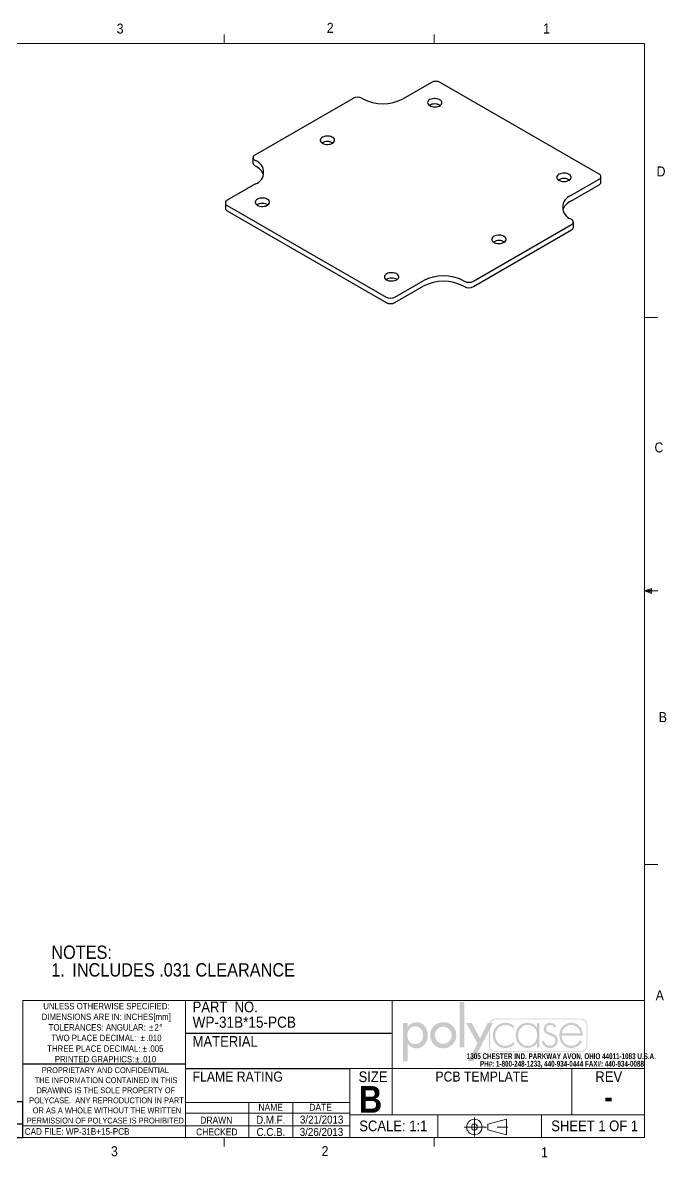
# Paper-space layout 'Sheet1' of a CAD drawing. Header units: inches. Extents: x 0.4 to 16.6, y 0.2 to 10.8.
# Drawn here: x 10.55 to 16.58, y 0.21 to 10.84 of the extents above; entities that cross this region are included whole.
import ezdxf

# ---------------------------------------------------------------- set-up
doc = ezdxf.new("R2010")
doc.units = ezdxf.units.IN
doc.header["$MEASUREMENT"] = 0
doc.linetypes.add('SLD-Center', pattern=[0.75, 0.6, -0.05, 0.05, -0.05])
doc.linetypes.add('SLD-Solid', pattern=[0])
doc.layers.add('FORMAT', color=7, linetype='SLD-Solid')
doc.layers.add('SLD-0', color=7, linetype='SLD-Solid')
doc.styles.add('SLDTEXTSTYLE0', font='GOTHICB.TTF', dxfattribs={"width": 0.639595})
doc.styles.add('SLDTEXTSTYLE1', font='GOTHIC.TTF', dxfattribs={"width": 0.913})
doc.styles.add('SLDTEXTSTYLE2', font='GOTHICB.TTF', dxfattribs={"width": 0.913})

# ---------------------------------------------------------------- blocks, each defined once
blk = doc.blocks.new('SW_NOTE_0')
at = {"color": 0, "linetype": 'Continuous', "lineweight": 0, "char_height": 0.055, "attachment_point": 2, "style": 'SLDTEXTSTYLE0'}
for s, insert in [('1305 CHESTER IND. PARKWAY AVON, OHIO 44011-1083 U.S.A. ', (0.75, 0.07)), ('PH#: 1-800-248-1233, 440-934-0444 FAX#: 440-934-0088', (0.756, -0.001))]:
    blk.add_mtext(s, dxfattribs=dict(at, insert=insert))
blk = doc.blocks.new('logo')
at = {"linetype": 'Continuous'}
blk.add_hatch(color=7, dxfattribs=at).paths.add_polyline_path([(1.559, 0.355), (1.559, 1.505), (1.44, 1.505), (1.44, 0.355)], flags=0)
h = blk.add_hatch(color=7, dxfattribs=at)
edge = h.paths.add_edge_path(flags=0)
edge.add_spline(control_points=[(0.122, 0.452), (0.17, 0.382), (0.245, 0.334), (0.333, 0.334)], knot_values=[4, 4, 4, 4, 5, 5, 5, 5], weights=[1, 1, 1, 1], degree=3, periodic=0)
edge.add_spline(control_points=[(0.333, 0.334), (0.523, 0.334), (0.629, 0.492), (0.629, 0.669)], knot_values=[3, 3, 3, 3, 4, 4, 4, 4], weights=[1, 1, 1, 1], degree=3, periodic=0)
edge.add_spline(control_points=[(0.629, 0.669), (0.629, 0.839), (0.517, 0.994), (0.338, 0.994)], knot_values=[2, 2, 2, 2, 3, 3, 3, 3], weights=[1, 1, 1, 1], degree=3, periodic=0)
edge.add_spline(control_points=[(0.338, 0.994), (0.245, 0.994), (0.171, 0.946), (0.122, 0.872)], knot_values=[1, 1, 1, 1, 2, 2, 2, 2], weights=[1, 1, 1, 1], degree=3, periodic=0)
edge.add_line((0.122, 0.872), (0.119, 0.872))
edge.add_line((0.119, 0.872), (0.119, 0.975))
edge.add_line((0.119, 0.975), (0, 0.975))
edge.add_line((0, 0.975), (0, 0))
edge.add_line((0, 0), (0.119, 0))
edge.add_line((0.119, 0), (0.119, 0.452))
edge.add_line((0.119, 0.452), (0.122, 0.452))
edge = h.paths.add_edge_path(flags=0)
edge.add_spline(control_points=[(0.113, 0.665), (0.113, 0.78), (0.185, 0.888), (0.309, 0.888), (0.437, 0.888), (0.51, 0.786), (0.51, 0.665)], knot_values=[0, 0, 0, 0, 1, 1, 1, 2, 2, 2, 2], weights=[1, 1, 1, 1, 1, 1, 1], degree=3, periodic=0)
edge.add_spline(control_points=[(0.51, 0.665), (0.51, 0.543), (0.439, 0.44), (0.309, 0.44), (0.183, 0.44), (0.113, 0.549), (0.113, 0.665)], knot_values=[2, 2, 2, 2, 3, 3, 3, 4, 4, 4, 4], weights=[1, 1, 1, 1, 1, 1, 1], degree=3, periodic=0)
h = blk.add_hatch(color=7, dxfattribs=at)
edge = h.paths.add_edge_path(flags=0)
edge.add_spline(control_points=[(0.69, 0.664), (0.69, 0.477), (0.836, 0.334), (1.022, 0.334), (1.207, 0.334), (1.353, 0.477), (1.353, 0.664)], knot_values=[0, 0, 0, 0, 1, 1, 1, 2, 2, 2, 2], weights=[1, 1, 1, 1, 1, 1, 1], degree=3, periodic=0)
edge.add_spline(control_points=[(1.353, 0.664), (1.353, 0.851), (1.207, 0.994), (1.022, 0.994), (0.836, 0.994), (0.69, 0.851), (0.69, 0.664)], knot_values=[2, 2, 2, 2, 3, 3, 3, 4, 4, 4, 4], weights=[1, 1, 1, 1, 1, 1, 1], degree=3, periodic=0)
edge = h.paths.add_edge_path(flags=0)
edge.add_spline(control_points=[(1.234, 0.664), (1.234, 0.547), (1.139, 0.448), (1.022, 0.448), (0.904, 0.448), (0.81, 0.547), (0.81, 0.664)], knot_values=[0, 0, 0, 0, 1, 1, 1, 2, 2, 2, 2], weights=[1, 1, 1, 1, 1, 1, 1], degree=3, periodic=0)
edge.add_spline(control_points=[(0.81, 0.664), (0.81, 0.782), (0.904, 0.88), (1.022, 0.88), (1.139, 0.88), (1.234, 0.782), (1.234, 0.664)], knot_values=[2, 2, 2, 2, 3, 3, 3, 4, 4, 4, 4], weights=[1, 1, 1, 1, 1, 1, 1], degree=3, periodic=0)
h = blk.add_hatch(color=7, dxfattribs=at)
edge = h.paths.add_edge_path(flags=0)
edge.add_spline(control_points=[(4.669, 0.413), (4.669, 0.316), (4.59, 0.237), (4.493, 0.237)], knot_values=[7, 7, 7, 7, 8, 8, 8, 8], weights=[1, 1, 1, 1], degree=3, periodic=0)
edge.add_line((4.493, 0.237), (2.356, 0.237))
edge.add_spline(control_points=[(2.356, 0.237), (2.259, 0.237), (2.18, 0.316), (2.18, 0.413)], knot_values=[1, 1, 1, 1, 2, 2, 2, 2], weights=[1, 1, 1, 1], degree=3, periodic=0)
edge.add_line((2.18, 0.413), (2.18, 0.781))
edge.add_line((2.18, 0.781), (1.778, 0))
edge.add_line((1.778, 0), (1.643, 0))
edge.add_line((1.643, 0), (1.887, 0.461))
edge.add_line((1.887, 0.461), (1.603, 0.975))
edge.add_line((1.603, 0.975), (1.742, 0.975))
edge.add_line((1.742, 0.975), (1.952, 0.582))
edge.add_line((1.952, 0.582), (2.146, 0.975))
edge.add_line((2.146, 0.975), (2.192, 0.975))
edge.add_spline(control_points=[(2.192, 0.975), (2.218, 1.041), (2.282, 1.087), (2.356, 1.087)], knot_values=[3.233464, 3.233464, 3.233464, 3.233464, 4, 4, 4, 4], weights=[1, 1, 1, 1], degree=3, periodic=0)
edge.add_line((2.356, 1.087), (4.493, 1.087))
edge.add_spline(control_points=[(4.493, 1.087), (4.59, 1.087), (4.669, 1.008), (4.669, 0.911)], knot_values=[5, 5, 5, 5, 6, 6, 6, 6], weights=[1, 1, 1, 1], degree=3, periodic=0)
edge.add_line((4.669, 0.911), (4.669, 0.413))
edge = h.paths.add_edge_path(flags=0)
edge.add_line((2.215, 0.975), (2.28, 0.975))
edge.add_line((2.28, 0.975), (2.201, 0.821))
edge.add_line((2.201, 0.821), (2.201, 0.413))
edge.add_spline(control_points=[(2.201, 0.413), (2.201, 0.327), (2.271, 0.258), (2.356, 0.258)], knot_values=[2, 2, 2, 2, 3, 3, 3, 3], weights=[1, 1, 1, 1], degree=3, periodic=0)
edge.add_line((2.356, 0.258), (4.493, 0.258))
edge.add_spline(control_points=[(4.493, 0.258), (4.579, 0.258), (4.649, 0.327), (4.649, 0.413)], knot_values=[4, 4, 4, 4, 5, 5, 5, 5], weights=[1, 1, 1, 1], degree=3, periodic=0)
edge.add_line((4.649, 0.413), (4.649, 0.911))
edge.add_spline(control_points=[(4.649, 0.911), (4.649, 0.997), (4.579, 1.066), (4.493, 1.066)], knot_values=[6, 6, 6, 6, 7, 7, 7, 7], weights=[1, 1, 1, 1], degree=3, periodic=0)
edge.add_line((4.493, 1.066), (2.356, 1.066))
edge.add_spline(control_points=[(2.356, 1.066), (2.293, 1.066), (2.239, 1.029), (2.215, 0.975)], knot_values=[0, 0, 0, 0, 0.732403, 0.732403, 0.732403, 0.732403], weights=[1, 1, 1, 1], degree=3, periodic=0)
h = blk.add_hatch(color=7, dxfattribs=at)
edge = h.paths.add_edge_path(flags=0)
edge.add_spline(control_points=[(2.806, 0.905), (2.745, 0.957), (2.672, 0.98), (2.593, 0.98)], knot_values=[8, 8, 8, 8, 9, 9, 9, 9], weights=[1, 1, 1, 1], degree=3, periodic=0)
edge.add_spline(control_points=[(2.593, 0.98), (2.413, 0.98), (2.278, 0.84), (2.278, 0.662)], knot_values=[7, 7, 7, 7, 8, 8, 8, 8], weights=[1, 1, 1, 1], degree=3, periodic=0)
edge.add_spline(control_points=[(2.278, 0.662), (2.278, 0.484), (2.41, 0.342), (2.592, 0.342)], knot_values=[6, 6, 6, 6, 7, 7, 7, 7], weights=[1, 1, 1, 1], degree=3, periodic=0)
edge.add_spline(control_points=[(2.592, 0.342), (2.674, 0.342), (2.752, 0.372), (2.814, 0.427)], knot_values=[5, 5, 5, 5, 6, 6, 6, 6], weights=[1, 1, 1, 1], degree=3, periodic=0)
edge.add_line((2.814, 0.427), (2.814, 0.507))
edge.add_spline(control_points=[(2.814, 0.507), (2.759, 0.44), (2.676, 0.398), (2.589, 0.398)], knot_values=[3, 3, 3, 3, 4, 4, 4, 4], weights=[1, 1, 1, 1], degree=3, periodic=0)
edge.add_spline(control_points=[(2.589, 0.398), (2.445, 0.398), (2.337, 0.523), (2.337, 0.662)], knot_values=[2, 2, 2, 2, 3, 3, 3, 3], weights=[1, 1, 1, 1], degree=3, periodic=0)
edge.add_spline(control_points=[(2.337, 0.662), (2.337, 0.802), (2.446, 0.925), (2.59, 0.925)], knot_values=[1, 1, 1, 1, 2, 2, 2, 2], weights=[1, 1, 1, 1], degree=3, periodic=0)
edge.add_spline(control_points=[(2.59, 0.925), (2.678, 0.925), (2.748, 0.889), (2.806, 0.825)], knot_values=[0, 0, 0, 0, 1, 1, 1, 1], weights=[1, 1, 1, 1], degree=3, periodic=0)
edge.add_line((2.806, 0.825), (2.806, 0.905))
h = blk.add_hatch(color=7, dxfattribs=at)
edge = h.paths.add_edge_path(flags=0)
edge.add_spline(control_points=[(3.392, 0.861), (3.34, 0.938), (3.25, 0.98), (3.156, 0.98)], knot_values=[6, 6, 6, 6, 7, 7, 7, 7], weights=[1, 1, 1, 1], degree=3, periodic=0)
edge.add_spline(control_points=[(3.156, 0.98), (2.972, 0.98), (2.857, 0.844), (2.857, 0.665)], knot_values=[5, 5, 5, 5, 6, 6, 6, 6], weights=[1, 1, 1, 1], degree=3, periodic=0)
edge.add_spline(control_points=[(2.857, 0.665), (2.857, 0.486), (2.973, 0.342), (3.159, 0.342)], knot_values=[4, 4, 4, 4, 5, 5, 5, 5], weights=[1, 1, 1, 1], degree=3, periodic=0)
edge.add_spline(control_points=[(3.159, 0.342), (3.249, 0.342), (3.347, 0.387), (3.392, 0.465)], knot_values=[3, 3, 3, 3, 4, 4, 4, 4], weights=[1, 1, 1, 1], degree=3, periodic=0)
edge.add_line((3.392, 0.465), (3.395, 0.465))
edge.add_line((3.395, 0.465), (3.395, 0.355))
edge.add_line((3.395, 0.355), (3.454, 0.355))
edge.add_line((3.454, 0.355), (3.454, 0.967))
edge.add_line((3.454, 0.967), (3.395, 0.967))
edge.add_line((3.395, 0.967), (3.395, 0.861))
edge.add_line((3.395, 0.861), (3.392, 0.861))
edge = h.paths.add_edge_path(flags=0)
edge.add_spline(control_points=[(3.398, 0.672), (3.398, 0.525), (3.314, 0.397), (3.157, 0.397), (3.009, 0.397), (2.916, 0.525), (2.916, 0.665)], knot_values=[0, 0, 0, 0, 1, 1, 1, 2, 2, 2, 2], weights=[1, 1, 1, 1, 1, 1, 1], degree=3, periodic=0)
edge.add_spline(control_points=[(2.916, 0.665), (2.916, 0.798), (3.013, 0.925), (3.153, 0.925), (3.302, 0.925), (3.398, 0.814), (3.398, 0.672)], knot_values=[2, 2, 2, 2, 3, 3, 3, 4, 4, 4, 4], weights=[1, 1, 1, 1, 1, 1, 1], degree=3, periodic=0)
h = blk.add_hatch(color=7, dxfattribs=at)
edge = h.paths.add_edge_path(flags=0)
edge.add_spline(control_points=[(3.731, 0.98), (3.793, 0.98), (3.861, 0.939), (3.887, 0.882)], knot_values=[11, 11, 11, 11, 12, 12, 12, 12], weights=[1, 1, 1, 1], degree=3, periodic=0)
edge.add_line((3.887, 0.882), (3.836, 0.856))
edge.add_spline(control_points=[(3.836, 0.856), (3.816, 0.898), (3.776, 0.925), (3.728, 0.925)], knot_values=[0, 0, 0, 0, 1, 1, 1, 1], weights=[1, 1, 1, 1], degree=3, periodic=0)
edge.add_spline(control_points=[(3.728, 0.925), (3.677, 0.925), (3.624, 0.882), (3.624, 0.829)], knot_values=[1, 1, 1, 1, 2, 2, 2, 2], weights=[1, 1, 1, 1], degree=3, periodic=0)
edge.add_spline(control_points=[(3.624, 0.829), (3.624, 0.682), (3.922, 0.754), (3.922, 0.533)], knot_values=[2, 2, 2, 2, 3, 3, 3, 3], weights=[1, 1, 1, 1], degree=3, periodic=0)
edge.add_spline(control_points=[(3.922, 0.533), (3.922, 0.42), (3.834, 0.342), (3.724, 0.342)], knot_values=[3, 3, 3, 3, 4, 4, 4, 4], weights=[1, 1, 1, 1], degree=3, periodic=0)
edge.add_spline(control_points=[(3.724, 0.342), (3.622, 0.342), (3.539, 0.404), (3.514, 0.503)], knot_values=[4, 4, 4, 4, 5, 5, 5, 5], weights=[1, 1, 1, 1], degree=3, periodic=0)
edge.add_line((3.514, 0.503), (3.572, 0.522))
edge.add_spline(control_points=[(3.572, 0.522), (3.595, 0.449), (3.644, 0.397), (3.724, 0.397)], knot_values=[6, 6, 6, 6, 7, 7, 7, 7], weights=[1, 1, 1, 1], degree=3, periodic=0)
edge.add_spline(control_points=[(3.724, 0.397), (3.801, 0.397), (3.862, 0.458), (3.862, 0.535)], knot_values=[7, 7, 7, 7, 8, 8, 8, 8], weights=[1, 1, 1, 1], degree=3, periodic=0)
edge.add_spline(control_points=[(3.862, 0.535), (3.862, 0.611), (3.804, 0.635), (3.743, 0.656)], knot_values=[8, 8, 8, 8, 9, 9, 9, 9], weights=[1, 1, 1, 1], degree=3, periodic=0)
edge.add_spline(control_points=[(3.743, 0.656), (3.659, 0.686), (3.564, 0.722), (3.564, 0.825)], knot_values=[9, 9, 9, 9, 10, 10, 10, 10], weights=[1, 1, 1, 1], degree=3, periodic=0)
edge.add_spline(control_points=[(3.564, 0.825), (3.564, 0.918), (3.642, 0.98), (3.731, 0.98)], knot_values=[10, 10, 10, 10, 11, 11, 11, 11], weights=[1, 1, 1, 1], degree=3, periodic=0)
h = blk.add_hatch(color=7, dxfattribs=at)
edge = h.paths.add_edge_path(flags=0)
edge.add_spline(control_points=[(4.554, 0.656), (4.555, 0.832), (4.445, 0.98), (4.26, 0.98)], knot_values=[6, 6, 6, 6, 7, 7, 7, 7], weights=[1, 1, 1, 1], degree=3, periodic=0)
edge.add_spline(control_points=[(4.26, 0.98), (4.081, 0.98), (3.963, 0.833), (3.963, 0.662)], knot_values=[5, 5, 5, 5, 6, 6, 6, 6], weights=[1, 1, 1, 1], degree=3, periodic=0)
edge.add_spline(control_points=[(3.963, 0.662), (3.963, 0.489), (4.078, 0.342), (4.26, 0.342)], knot_values=[4, 4, 4, 4, 5, 5, 5, 5], weights=[1, 1, 1, 1], degree=3, periodic=0)
edge.add_spline(control_points=[(4.26, 0.342), (4.38, 0.342), (4.478, 0.401), (4.534, 0.507)], knot_values=[3, 3, 3, 3, 4, 4, 4, 4], weights=[1, 1, 1, 1], degree=3, periodic=0)
edge.add_line((4.534, 0.507), (4.484, 0.537))
edge.add_spline(control_points=[(4.484, 0.537), (4.44, 0.454), (4.363, 0.398), (4.268, 0.398)], knot_values=[1, 1, 1, 1, 2, 2, 2, 2], weights=[1, 1, 1, 1], degree=3, periodic=0)
edge.add_spline(control_points=[(4.268, 0.398), (4.126, 0.398), (4.019, 0.501), (4.023, 0.656)], knot_values=[0, 0, 0, 0, 1, 1, 1, 1], weights=[1, 1, 1, 1], degree=3, periodic=0)
edge.add_line((4.023, 0.656), (4.554, 0.656))
edge = h.paths.add_edge_path(flags=0)
edge.add_spline(control_points=[(4.023, 0.712), (4.033, 0.827), (4.136, 0.925), (4.261, 0.925)], knot_values=[1, 1, 1, 1, 2, 2, 2, 2], weights=[1, 1, 1, 1], degree=3, periodic=0)
edge.add_spline(control_points=[(4.261, 0.925), (4.387, 0.925), (4.48, 0.824), (4.494, 0.712)], knot_values=[0, 0, 0, 0, 1, 1, 1, 1], weights=[1, 1, 1, 1], degree=3, periodic=0)
edge.add_line((4.494, 0.712), (4.023, 0.712))
blk = doc.blocks.new('POLYCASE LOGO')
at = {"color": 7, "linetype": 'Continuous', "xscale": 0.37, "yscale": 0.37, "zscale": 0.37}
blk.add_blockref('logo', (0.101, -0.571), dxfattribs=at)
at = {"color": 7, "linetype": 'Continuous', "lineweight": 0}
blk.add_blockref('SW_NOTE_0', (0.835, -0.564), dxfattribs=at)
blk = doc.blocks.new('ThirdAngleProjectionBlock')
at = {"color": 7, "linetype": 'SLD-Center', "lineweight": 0}
for p, q in [((0.275, 0.506), (0.275, 0)), ((0, 0.253), (1.202, 0.253))]:
    blk.add_line(p, q, dxfattribs=at)
at = {"color": 7, "linetype": 'SLD-Solid', "lineweight": 0}
for p, q in [((0.632, 0.332), (1.13, 0.459)), ((0.632, 0.332), (0.632, 0.174)), ((1.13, 0.459), (1.13, 0.048)), ((0.632, 0.174), (1.13, 0.048))]:
    blk.add_line(p, q, dxfattribs=at)
for radius in [0.206, 0.0789]:
    blk.add_circle((0.275, 0.253), radius, dxfattribs=at)
blk = doc.blocks.new('SW_NOTE_1')
at = {"layer": 'SLD-0', "color": 0, "char_height": 0.125, "attachment_point": 1, "style": 'SLDTEXTSTYLE1'}
for s, insert in [('NOTES:', (0, 0.16)), ('1.', (0, -0.005)), ('INCLUDES .031 CLEARANCE ', (0.197, -0.005))]:
    blk.add_mtext(s, dxfattribs=dict(at, insert=insert))
blk = doc.blocks.new('SW_NOTE_2')
at = {"color": 0, "linetype": 'Continuous', "lineweight": 0, "char_height": 0.06, "attachment_point": 2, "style": 'SLDTEXTSTYLE1'}
for s, insert in [('UNLESS OTHERWISE SPECIFIED:', (0.567, 0.077)), ('DIMENSIONS ARE IN: INCHES[mm]', (0.565, -0.023)), ('TOLERANCES: ANGULAR: ', (0.481, -0.122)), ('%%p', (0.986, -0.122)), ('2', (1.037, -0.122)), ('%%d', (1.077, -0.122)), ('TWO PLACE DECIMAL: ', (0.45, -0.221)), ('%%p', (0.907, -0.221)), ('.010', (1.012, -0.221)), ('THREE PLACE DECIMAL: ', (0.449, -0.321)), ('PRINTED GRAPHICS: ', (0.456, -0.42)), ('.010', (0.962, -0.42)), ('%%p', (0.925, -0.321)), ('.005', (1.03, -0.321)), ('%%p', (0.857, -0.42))]:
    blk.add_mtext(s, dxfattribs=dict(at, insert=insert))
blk = doc.blocks.new('SW_NOTE_3')
at = {"color": 0, "linetype": 'Continuous', "lineweight": 0, "char_height": 0.055, "attachment_point": 2, "style": 'SLDTEXTSTYLE1'}
for s, insert in [('PROPRIETARY AND CONFIDENTIAL', (0.583, 0.07)), ('THE INFORMATION CONTAINED IN THIS', (0.589, -0.024)), ('POLYCASE.  ANY REPRODUCTION IN PART ', (0.593, -0.213)), ('DRAWING IS THE SOLE PROPERTY OF', (0.587, -0.118)), ('OR AS A WHOLE WITHOUT THE WRITTEN ', (0.598, -0.307)), ('PERMISSION OF POLYCASE IS PROHIBITED.', (0.592, -0.402))]:
    blk.add_mtext(s, dxfattribs=dict(at, insert=insert))
blk = doc.blocks.new('SW_TABLEANNOTATION_0')
at = {"layer": 'SLD-0', "color": 0}
for p, q in [((0, 0), (0, -0.333)), ((4.475, 0), (0, 0)), ((4.475, -0.333), (4.475, 0)), ((0.278, 0), (0.278, -0.204)), ((0.615, 0), (0.615, -0.204)), ((3.015, 0), (3.015, -0.204)), ((3.388, 0), (3.388, -0.204)), ((3.816, 0), (3.816, -0.204)), ((0, -0.204), (4.475, -0.204)), ((0, -0.333), (4.475, -0.333))]:
    blk.add_line(p, q, dxfattribs=at)
at = {"layer": 'SLD-0', "color": 0, "attachment_point": 1, "style": 'SLDTEXTSTYLE1'}
for s, insert, char_height in [('REV.', (0.021, -0.061), 0.0833), ('ZONE', (0.301, -0.061), 0.0833), ('DESCRIPTION', (1.467, -0.061), 0.08333), ('BY', (3.137, -0.061), 0.0833), ("APPR'D", (3.409, -0.061), 0.0833), ('DATE', (4.009, -0.061), 0.0833), ('REVISIONS', (1.965, -0.228), 0.0833)]:
    blk.add_mtext(s, dxfattribs=dict(at, insert=insert, char_height=char_height))

psp = doc.layouts.new('Sheet1')

# ---------------------------------------------------------------- linework, layer by layer
at = {"color": 7, "linetype": 'SLD-Solid', "lineweight": 0}
for p, q in [((0.6263, 10.6421), (16.3763, 10.6421)), ((12.4385, 10.6421), (12.4385, 10.7269)), ((14.4073, 10.6421), (14.4073, 10.7269)), ((16.3763, 0.3921), (16.3763, 10.6421)), ((16.3763, 8.0753), (16.5013, 8.0753)), ((16.3763, 5.5128), (16.4434, 5.5368)), ((16.4434, 5.5368), (16.4434, 5.4902)), ((16.3763, 5.5128), (16.4434, 5.5218)), ((16.3763, 5.5128), (16.5013, 5.5128)), ((16.3763, 5.5128), (16.4434, 5.4902)), ((16.3763, 5.5128), (16.4434, 5.5025)), ((16.3763, 2.9503), (16.5013, 2.9503)), ((10.5516, 0.3921), (10.5516, 1.6753)), ((10.5516, 1.6753), (16.3763, 1.6753)), ((12.0776, 1.6753), (12.0776, 0.3921)), ((13.6175, 1.0401), (16.3763, 1.0401)), ((14.0131, 1.0401), (14.0131, 0.605)), ((15.6981, 1.0401), (15.6981, 0.605)), ((13.6175, 0.7208), (12.0776, 0.7208)), ((12.67, 0.7208), (12.67, 0.3921)), ((13.0816, 0.7208), (13.0816, 0.3921)), ((12.0776, 0.6191), (13.6175, 0.6191)), ((13.6175, 0.605), (16.3763, 0.605)), ((14.4407, 0.605), (14.4407, 0.3921)), ((15.4126, 0.605), (15.4126, 0.3921)), ((10.5516, 0.5), (13.6175, 0.5)), ((16.3763, 0.3921), (0.6263, 0.3921)), ((12.0776, 0.3921), (13.6175, 0.3921)), ((12.4385, 0.3921), (12.4385, 0.3073)), ((14.4073, 0.3921), (14.4073, 0.3073))]:
    psp.add_line(p, q, dxfattribs=at)
at = {"color": 7, "linetype": 'SLD-Solid', "lineweight": 30}
for p, q in [((14.381, 10.2767), (14.1152, 10.1232)), ((15.9521, 9.4177), (14.4641, 10.2767)), ((13.6465, 10.1278), (12.7262, 9.5965)), ((13.7375, 10.1232), (13.7295, 10.1278)), ((12.709, 9.5726), (12.709, 9.5215)), ((12.7262, 9.5486), (12.7342, 9.544)), ((12.7262, 9.4976), (12.7342, 9.493)), ((15.6862, 9.2163), (15.9521, 9.3698)), ((15.9693, 9.3427), (15.9693, 9.3937)), ((12.7342, 9.326), (12.4683, 9.1725)), ((15.6862, 9.1652), (15.9521, 9.3187)), ((12.4511, 9.1485), (12.4511, 9.0975)), ((12.4683, 9.1246), (13.9563, 8.2656)), ((12.4683, 9.0735), (13.9563, 8.2145)), ((14.7739, 8.4145), (15.6941, 8.9457)), ((15.6941, 8.9937), (15.6862, 8.9982)), ((15.7113, 8.9187), (15.7113, 8.9697)), ((14.7739, 8.3634), (15.6941, 8.8947)), ((14.0393, 8.2656), (14.3052, 8.4191)), ((14.6829, 8.4191), (14.6908, 8.4145)), ((14.0393, 8.2145), (14.3052, 8.368)), ((14.6829, 8.368), (14.6908, 8.3634))]:
    psp.add_line(p, q, dxfattribs=at)
at = {"color": 7, "linetype": 'SLD-Solid', "lineweight": 30, "flags": 128}
for points in [[(14.3647, 10.0592), (14.3753, 10.0542), (14.3874, 10.0505), (14.4005, 10.0484), (14.4141, 10.0478), (14.4277, 10.0488), (14.4406, 10.0513), (14.4524, 10.0553), (14.4625, 10.0606), (14.4706, 10.067), (14.4763, 10.0741), (14.4794, 10.0818), (14.4797, 10.0897), (14.4773, 10.0974), (14.4722, 10.1048), (14.4647, 10.1114), (14.4551, 10.1169), (14.4437, 10.1213), (14.431, 10.1242), (14.4175, 10.1256), (14.4039, 10.1254), (14.3906, 10.1236), (14.3782, 10.1203), (14.3672, 10.1156), (14.358, 10.1098), (14.3511, 10.103), (14.3467, 10.0955), (14.3449, 10.0877), (14.346, 10.0799), (14.3497, 10.0723), (14.3561, 10.0653), (14.3647, 10.0592)], [(13.3588, 9.7075), (13.3694, 9.7025), (13.3815, 9.6989), (13.3946, 9.6967), (13.4083, 9.6961), (13.4218, 9.6971), (13.4347, 9.6997), (13.4465, 9.7037), (13.4566, 9.7089), (13.4647, 9.7153), (13.4704, 9.7225), (13.4735, 9.7301), (13.4739, 9.738), (13.4715, 9.7458), (13.4664, 9.7531), (13.4589, 9.7597), (13.4492, 9.7653), (13.4378, 9.7696), (13.4251, 9.7725), (13.4117, 9.7739), (13.398, 9.7737), (13.3847, 9.7719), (13.3723, 9.7686), (13.3613, 9.764), (13.3521, 9.7581), (13.3452, 9.7513), (13.3408, 9.7439), (13.3391, 9.736), (13.3401, 9.7282), (13.3439, 9.7206), (13.3502, 9.7136), (13.3588, 9.7075)], [(15.5753, 9.3603), (15.5858, 9.3553), (15.5979, 9.3517), (15.6111, 9.3495), (15.6247, 9.3489), (15.6382, 9.3499), (15.6512, 9.3525), (15.6629, 9.3565), (15.6731, 9.3618), (15.6812, 9.3681), (15.6869, 9.3753), (15.6899, 9.383), (15.6903, 9.3908), (15.6879, 9.3986), (15.6828, 9.4059), (15.6753, 9.4125), (15.6656, 9.4181), (15.6542, 9.4224), (15.6416, 9.4253), (15.6281, 9.4267), (15.6145, 9.4265), (15.6011, 9.4248), (15.5887, 9.4215), (15.5777, 9.4168), (15.5686, 9.4109), (15.5616, 9.4042), (15.5572, 9.3967), (15.5555, 9.3889), (15.5565, 9.381), (15.5603, 9.3734), (15.5666, 9.3664), (15.5753, 9.3603)], [(12.7497, 9.1268), (12.7602, 9.1219), (12.7723, 9.1182), (12.7855, 9.116), (12.7991, 9.1154), (12.8126, 9.1164), (12.8256, 9.119), (12.8373, 9.123), (12.8475, 9.1283), (12.8556, 9.1346), (12.8613, 9.1418), (12.8643, 9.1495), (12.8647, 9.1573), (12.8623, 9.1651), (12.8572, 9.1724), (12.8497, 9.179), (12.84, 9.1846), (12.8286, 9.1889), (12.816, 9.1919), (12.8025, 9.1932), (12.7889, 9.193), (12.7756, 9.1913), (12.7631, 9.188), (12.7521, 9.1833), (12.743, 9.1775), (12.736, 9.1707), (12.7316, 9.1632), (12.7299, 9.1554), (12.7309, 9.1475), (12.7347, 9.1399), (12.741, 9.1329), (12.7497, 9.1268)], [(14.9661, 8.7797), (14.9767, 8.7747), (14.9888, 8.771), (15.0019, 8.7689), (15.0155, 8.7683), (15.0291, 8.7693), (15.042, 8.7718), (15.0538, 8.7758), (15.0639, 8.7811), (15.072, 8.7874), (15.0777, 8.7946), (15.0808, 8.8023), (15.0811, 8.8102), (15.0787, 8.8179), (15.0736, 8.8253), (15.0661, 8.8318), (15.0565, 8.8374), (15.0451, 8.8418), (15.0324, 8.8447), (15.0189, 8.8461), (15.0053, 8.8459), (14.992, 8.8441), (14.9796, 8.8408), (14.9686, 8.8361), (14.9594, 8.8303), (14.9525, 8.8235), (14.9481, 8.816), (14.9463, 8.8082), (14.9474, 8.8003), (14.9511, 8.7928), (14.9574, 8.7858), (14.9661, 8.7797)], [(13.9602, 8.428), (13.9708, 8.423), (13.9829, 8.4194), (13.996, 8.4172), (14.0097, 8.4166), (14.0232, 8.4176), (14.0361, 8.4201), (14.0479, 8.4241), (14.058, 8.4294), (14.0661, 8.4358), (14.0718, 8.4429), (14.0749, 8.4506), (14.0753, 8.4585), (14.0728, 8.4663), (14.0678, 8.4736), (14.0603, 8.4802), (14.0506, 8.4857), (14.0392, 8.4901), (14.0265, 8.493), (14.0131, 8.4944), (13.9994, 8.4942), (13.9861, 8.4924), (13.9737, 8.4891), (13.9627, 8.4845), (13.9535, 8.4786), (13.9466, 8.4718), (13.9422, 8.4644), (13.9405, 8.4565), (13.9415, 8.4487), (13.9453, 8.4411), (13.9516, 8.4341), (13.9602, 8.428)]]:
    psp.add_lwpolyline(points, dxfattribs=at)
at = {"color": 7, "linetype": 'SLD-Solid', "lineweight": 30}
for centre, radius, start, end in [((14.4225, 10.1966), 0.0903, 62.60967, 117.39033), ((13.688, 10.0477), 0.0903, 62.60967, 117.39033), ((13.9263, 10.4864), 0.4094, 242.52843, 297.47157), ((14.4124, 9.9746), 0.1005, 59.51139, 120.48861), ((13.4066, 9.6229), 0.1005, 59.51139, 120.48861), ((12.7353, 9.5726), 0.0256, 110.78342, 249.21658), ((12.7384, 9.5245), 0.0295, 185.6948, 245.62534), ((12.6921, 9.435), 0.1169, 291.11728, 68.88272), ((12.6663, 9.3573), 0.1517, 20.10527, 63.40374), ((15.623, 9.2757), 0.1005, 59.51139, 120.48861), ((15.943, 9.3937), 0.0256, 290.78342, 69.21658), ((15.9399, 9.3456), 0.0295, 294.37466, 354.3052), ((12.4774, 9.1485), 0.0256, 110.78342, 249.21658), ((12.7974, 9.0422), 0.1005, 59.51139, 120.48861), ((15.7283, 9.1073), 0.1169, 111.11728, 248.88272), ((15.7541, 9.0296), 0.1517, 116.59626, 159.89473), ((12.4805, 9.1004), 0.0295, 185.6948, 245.62534), ((15.685, 8.9697), 0.0256, 290.78342, 69.21658), ((15.6819, 8.9216), 0.0295, 294.37466, 354.3052), ((15.0138, 8.6951), 0.1005, 59.51139, 120.48861), ((14.0079, 8.3434), 0.1005, 59.51139, 120.48861), ((14.494, 8.0559), 0.4094, 62.52843, 117.47157), ((14.494, 8.0048), 0.4094, 62.52843, 117.47157), ((14.7323, 8.4946), 0.0903, 242.60967, 297.39033), ((14.7323, 8.4436), 0.0903, 242.60967, 297.39033), ((13.9978, 8.3457), 0.0903, 242.60967, 297.39033), ((13.9978, 8.2947), 0.0903, 242.60967, 297.39033)]:
    psp.add_arc(centre, radius, start, end, dxfattribs=at)
at = {"layer": 'SLD-0', "lineweight": 0}
for p, q in [((14.0131, 1.0401), (14.0131, 1.6753)), ((13.6175, 1.0401), (13.6175, 0.3921))]:
    psp.add_line(p, q, dxfattribs=at)
at = {"layer": 'SLD-0', "color": 7}
for p, q in [((14.0131, 1.3651), (12.0776, 1.3651)), ((12.0776, 1.0781), (10.5516, 1.0781)), ((12.0776, 1.0401), (13.6175, 1.0401))]:
    psp.add_line(p, q, dxfattribs=at)

# ---------------------------------------------------------------- block references
at = {"color": 7, "linetype": 'Continuous', "lineweight": 0}
for name, p in [('SW_NOTE_2', (10.7692, 1.5759)), ('SW_NOTE_3', (10.7434, 0.9804))]:
    psp.add_blockref(name, p, dxfattribs=at)
at = {"color": 7, "linetype": 'Continuous'}
psp.add_blockref('POLYCASE LOGO', (14.0131, 1.6753), dxfattribs=at)
at = {"color": 7, "linetype": 'Continuous', "xscale": 0.35, "yscale": 0.35, "zscale": 0.35}
psp.add_blockref('ThirdAngleProjectionBlock', (14.6875, 0.4018), dxfattribs=at)
at = {"layer": 'SLD-0', "color": 7}
psp.add_blockref('SW_NOTE_1', (10.8195, 2.0303), dxfattribs=at)
at = {"layer": 'SLD-0'}
psp.add_blockref('SW_TABLEANNOTATION_0', (6.0765, 0.7253), dxfattribs=at)

# ---------------------------------------------------------------- texts
at = {"color": 7, "linetype": 'Continuous', "lineweight": 0}
for s, insert, char_height, attachment_point, style in [('3', (11.4327, 10.8284), 0.0938, 1, 'SLDTEXTSTYLE1'), ('2', (13.401, 10.8351), 0.0938, 1, 'SLDTEXTSTYLE1'), ('1', (15.4274, 10.829), 0.0938, 1, 'SLDTEXTSTYLE1'), ('D', (16.4913, 9.4899), 0.0938, 1, 'SLDTEXTSTYLE1'), ('C', (16.4712, 6.904), 0.0938, 1, 'SLDTEXTSTYLE1'), ('B', (16.5115, 4.378), 0.0938, 1, 'SLDTEXTSTYLE1'), ('A', (16.4821, 1.7715), 0.0938, 1, 'SLDTEXTSTYLE1'), ('PART  NO.', (12.1435, 1.6651), 0.1, 1, 'SLDTEXTSTYLE1'), ('SIZE', (13.6983, 1.0111), 0.1, 1, 'SLDTEXTSTYLE1'), ('PCB TEMPLATE', (14.854, 1.0101), 0.09375, 2, 'SLDTEXTSTYLE1'), ('REV', (15.917, 1.012), 0.1, 1, 'SLDTEXTSTYLE1'), ('B', (13.8105, 0.874), 0.25, 2, 'SLDTEXTSTYLE2'), ('-', (16.0404, 0.872), 0.2, 2, 'SLDTEXTSTYLE2'), ('NAME', (12.8753, 0.7078), 0.065, 2, 'SLDTEXTSTYLE1'), ('DATE', (13.3428, 0.7078), 0.065, 2, 'SLDTEXTSTYLE1'), ('DRAWN', (12.2158, 0.5874), 0.065, 1, 'SLDTEXTSTYLE1'), ('D.M.F.', (12.8754, 0.5952), 0.075, 2, 'SLDTEXTSTYLE1'), ('3/21/2013', (13.3526, 0.5974), 0.075, 2, 'SLDTEXTSTYLE1'), ('SCALE: 1:1', (13.7049, 0.5509), 0.1, 1, 'SLDTEXTSTYLE1'), ('SHEET 1 OF 1', (15.5035, 0.5513), 0.1, 1, 'SLDTEXTSTYLE1'), ('CAD FILE: WP-31B+15-PCB', (10.5709, 0.4799), 0.0625, 1, 'SLDTEXTSTYLE1'), ('CHECKED', (12.1764, 0.4767), 0.065, 1, 'SLDTEXTSTYLE1'), ('C.C.B.', (12.8774, 0.4809), 0.075, 2, 'SLDTEXTSTYLE1'), ('3/26/2013', (13.3511, 0.4817), 0.075, 2, 'SLDTEXTSTYLE1'), ('3', (11.3788, 0.3105), 0.0938, 1, 'SLDTEXTSTYLE1'), ('2', (13.3523, 0.3113), 0.0938, 1, 'SLDTEXTSTYLE1'), ('1', (15.4083, 0.3003), 0.0938, 1, 'SLDTEXTSTYLE1')]:
    psp.add_mtext(s, dxfattribs=dict(at, insert=insert, char_height=char_height, attachment_point=attachment_point, style=style))
at = {"layer": 'FORMAT', "color": 7, "insert": (12.1435, 1.5246), "char_height": 0.104167, "attachment_point": 1, "style": 'SLDTEXTSTYLE1'}
psp.add_mtext('WP-31B*15-PCB', dxfattribs=at)
at = {"layer": 'SLD-0', "attachment_point": 1, "style": 'SLDTEXTSTYLE1'}
for s, insert, char_height in [('MATERIAL', (12.1435, 1.3426), 0.1), ('FLAME RATING', (12.1435, 1.0097), 0.09375)]:
    psp.add_mtext(s, dxfattribs=dict(at, insert=insert, char_height=char_height))

doc.saveas('drawing.dxf')
